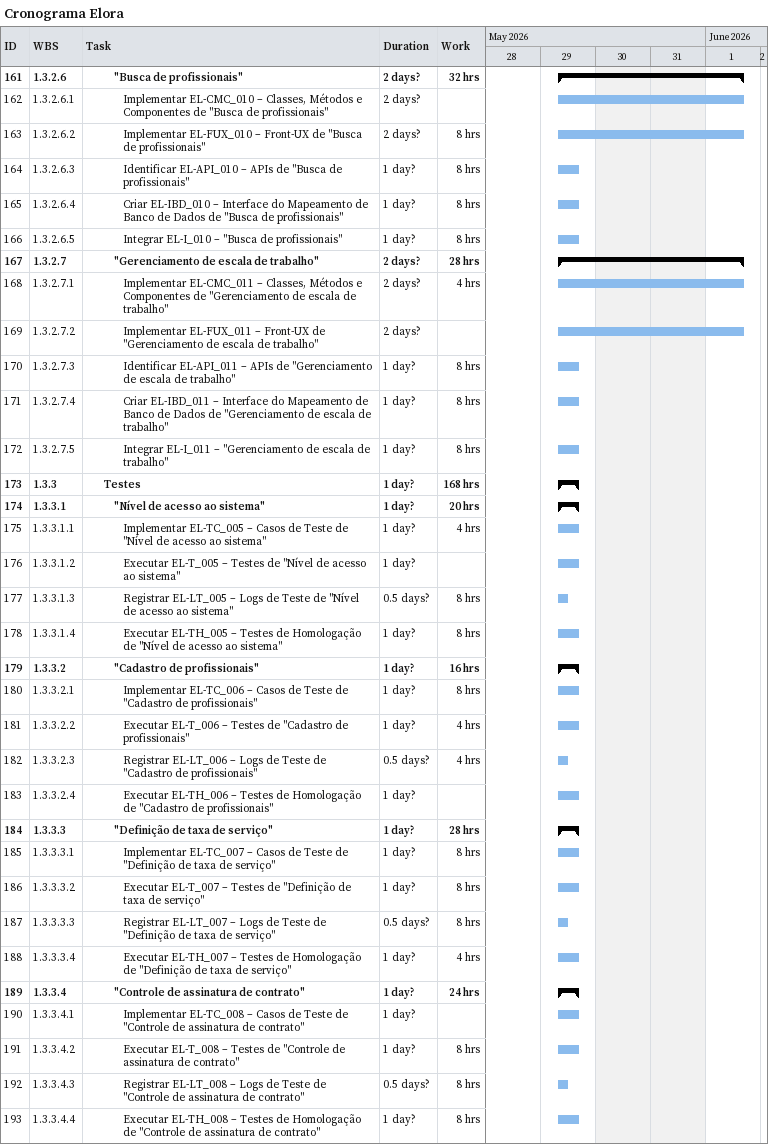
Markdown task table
Cronograma Elora

| ID | WBS | Task | Duration | Start | Finish | Work (h) |
|---|---|---|---|---|---|---|
| 161 | 1.3.2.6 | **"Busca de profissionais"** | 2d? | 2026-05-29 | 2026-06-01 | 32 |
| 162 | 1.3.2.6.1 | Implementar EL-CMC_010 – Classes, Métodos e Componentes de "Busca de profissionais" | 2d? | 2026-05-29 | 2026-06-01 |  |
| 163 | 1.3.2.6.2 | Implementar EL-FUX_010 – Front-UX de "Busca de profissionais" | 2d? | 2026-05-29 | 2026-06-01 | 8 |
| 164 | 1.3.2.6.3 | Identificar EL-API_010 – APIs de "Busca de profissionais" | 1d? | 2026-05-29 | 2026-05-29 | 8 |
| 165 | 1.3.2.6.4 | Criar EL-IBD_010 – Interface do Mapeamento de Banco de Dados de "Busca de profissionais" | 1d? | 2026-05-29 | 2026-05-29 | 8 |
| 166 | 1.3.2.6.5 | Integrar EL-I_010 – "Busca de profissionais" | 1d? | 2026-05-29 | 2026-05-29 | 8 |
| 167 | 1.3.2.7 | **"Gerenciamento de escala de trabalho"** | 2d? | 2026-05-29 | 2026-06-01 | 28 |
| 168 | 1.3.2.7.1 | Implementar EL-CMC_011 – Classes, Métodos e Componentes de "Gerenciamento de escala de trabalho" | 2d? | 2026-05-29 | 2026-06-01 | 4 |
| 169 | 1.3.2.7.2 | Implementar EL-FUX_011 – Front-UX de "Gerenciamento de escala de trabalho" | 2d? | 2026-05-29 | 2026-06-01 |  |
| 170 | 1.3.2.7.3 | Identificar EL-API_011 – APIs de "Gerenciamento de escala de trabalho" | 1d? | 2026-05-29 | 2026-05-29 | 8 |
| 171 | 1.3.2.7.4 | Criar EL-IBD_011 – Interface do Mapeamento de Banco de Dados de "Gerenciamento de escala de trabalho" | 1d? | 2026-05-29 | 2026-05-29 | 8 |
| 172 | 1.3.2.7.5 | Integrar EL-I_011 – "Gerenciamento de escala de trabalho" | 1d? | 2026-05-29 | 2026-05-29 | 8 |
| 173 | 1.3.3 | **Testes** | 1d? | 2026-05-29 | 2026-05-29 | 168 |
| 174 | 1.3.3.1 | **"Nível de acesso ao sistema"** | 1d? | 2026-05-29 | 2026-05-29 | 20 |
| 175 | 1.3.3.1.1 | Implementar EL-TC_005 – Casos de Teste de "Nível de acesso ao sistema" | 1d? | 2026-05-29 | 2026-05-29 | 4 |
| 176 | 1.3.3.1.2 | Executar EL-T_005 – Testes de "Nível de acesso ao sistema" | 1d? | 2026-05-29 | 2026-05-29 |  |
| 177 | 1.3.3.1.3 | Registrar EL-LT_005 – Logs de Teste de "Nível de acesso ao sistema" | 0.5d? | 2026-05-29 | 2026-05-29 | 8 |
| 178 | 1.3.3.1.4 | Executar EL-TH_005 – Testes de Homologação de "Nível de acesso ao sistema" | 1d? | 2026-05-29 | 2026-05-29 | 8 |
| 179 | 1.3.3.2 | **"Cadastro de profissionais"** | 1d? | 2026-05-29 | 2026-05-29 | 16 |
| 180 | 1.3.3.2.1 | Implementar EL-TC_006 – Casos de Teste de "Cadastro de profissionais" | 1d? | 2026-05-29 | 2026-05-29 | 8 |
| 181 | 1.3.3.2.2 | Executar EL-T_006 – Testes de "Cadastro de profissionais" | 1d? | 2026-05-29 | 2026-05-29 | 4 |
| 182 | 1.3.3.2.3 | Registrar EL-LT_006 – Logs de Teste de "Cadastro de profissionais" | 0.5d? | 2026-05-29 | 2026-05-29 | 4 |
| 183 | 1.3.3.2.4 | Executar EL-TH_006 – Testes de Homologação de "Cadastro de profissionais" | 1d? | 2026-05-29 | 2026-05-29 |  |
| 184 | 1.3.3.3 | **"Definição de taxa de serviço"** | 1d? | 2026-05-29 | 2026-05-29 | 28 |
| 185 | 1.3.3.3.1 | Implementar EL-TC_007 – Casos de Teste de "Definição de taxa de serviço" | 1d? | 2026-05-29 | 2026-05-29 | 8 |
| 186 | 1.3.3.3.2 | Executar EL-T_007 – Testes de "Definição de taxa de serviço" | 1d? | 2026-05-29 | 2026-05-29 | 8 |
| 187 | 1.3.3.3.3 | Registrar EL-LT_007 – Logs de Teste de "Definição de taxa de serviço" | 0.5d? | 2026-05-29 | 2026-05-29 | 8 |
| 188 | 1.3.3.3.4 | Executar EL-TH_007 – Testes de Homologação de "Definição de taxa de serviço" | 1d? | 2026-05-29 | 2026-05-29 | 4 |
| 189 | 1.3.3.4 | **"Controle de assinatura de contrato"** | 1d? | 2026-05-29 | 2026-05-29 | 24 |
| 190 | 1.3.3.4.1 | Implementar EL-TC_008 – Casos de Teste de "Controle de assinatura de contrato" | 1d? | 2026-05-29 | 2026-05-29 |  |
| 191 | 1.3.3.4.2 | Executar EL-T_008 – Testes de "Controle de assinatura de contrato" | 1d? | 2026-05-29 | 2026-05-29 | 8 |
| 192 | 1.3.3.4.3 | Registrar EL-LT_008 – Logs de Teste de "Controle de assinatura de contrato" | 0.5d? | 2026-05-29 | 2026-05-29 | 8 |
| 193 | 1.3.3.4.4 | Executar EL-TH_008 – Testes de Homologação de "Controle de assinatura de contrato" | 1d? | 2026-05-29 | 2026-05-29 | 8 |
